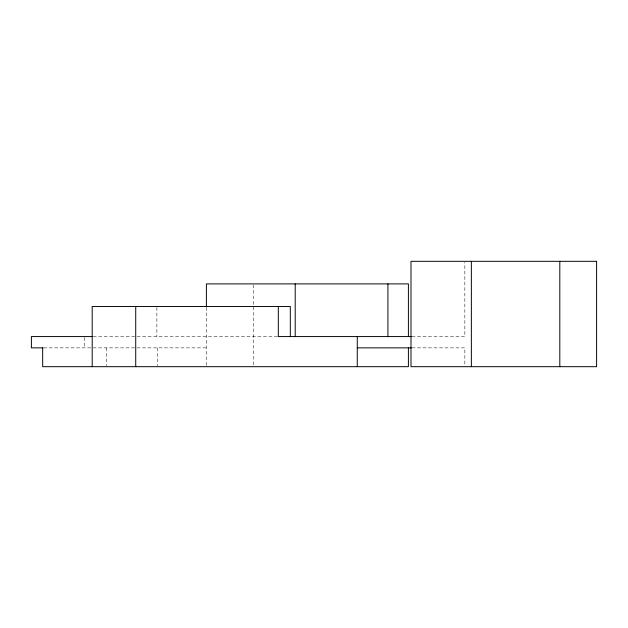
<?xml version="1.0" encoding="UTF-8"?>
<svg xmlns="http://www.w3.org/2000/svg" width="628" height="628" viewBox="0 0 628 628"><rect width="100%" height="100%" fill="white"/><g stroke="black" fill="none" stroke-linecap="round" stroke-linejoin="round"><path stroke-width="0.47" stroke-dasharray="3.14 2.35" d="M93.18 336.577L277.552 336.577M411.976 336.577L464.838 336.577L464.838 262.292M43.638 347.865L206.392 347.865M411.976 347.865L464.838 347.865L464.838 365.739M253.429 284.869L253.429 365.708M206.392 307.312L206.392 365.739M157.628 347.865L157.628 365.739M156.874 307.445L156.874 336.577M106.729 347.865L106.729 365.739M84.709 337.519L84.709 347.865"/><path stroke-width="0.94" d="M92.497 336.577L31.4 336.577L31.4 347.865L43.034 347.865M411.324 336.577L278.322 336.577L278.322 306.472M357.269 347.865L411.324 347.865M559.807 261.319L559.807 366.681M471.361 261.319L471.361 366.681M408.404 336.577L408.404 283.895L206.392 283.895L206.392 306.338M408.404 347.865L408.404 366.681L42.665 366.681L42.665 347.865M387.923 283.895L387.923 336.577M357.269 336.577L357.269 366.681M295.199 283.895L295.199 336.577M290.309 336.577L290.309 306.472L92.198 306.472L92.198 366.681M135.727 306.472L135.727 366.681M596.6 261.319L410.995 261.319L410.995 366.681L596.6 366.681L596.6 261.319"/></g></svg>
